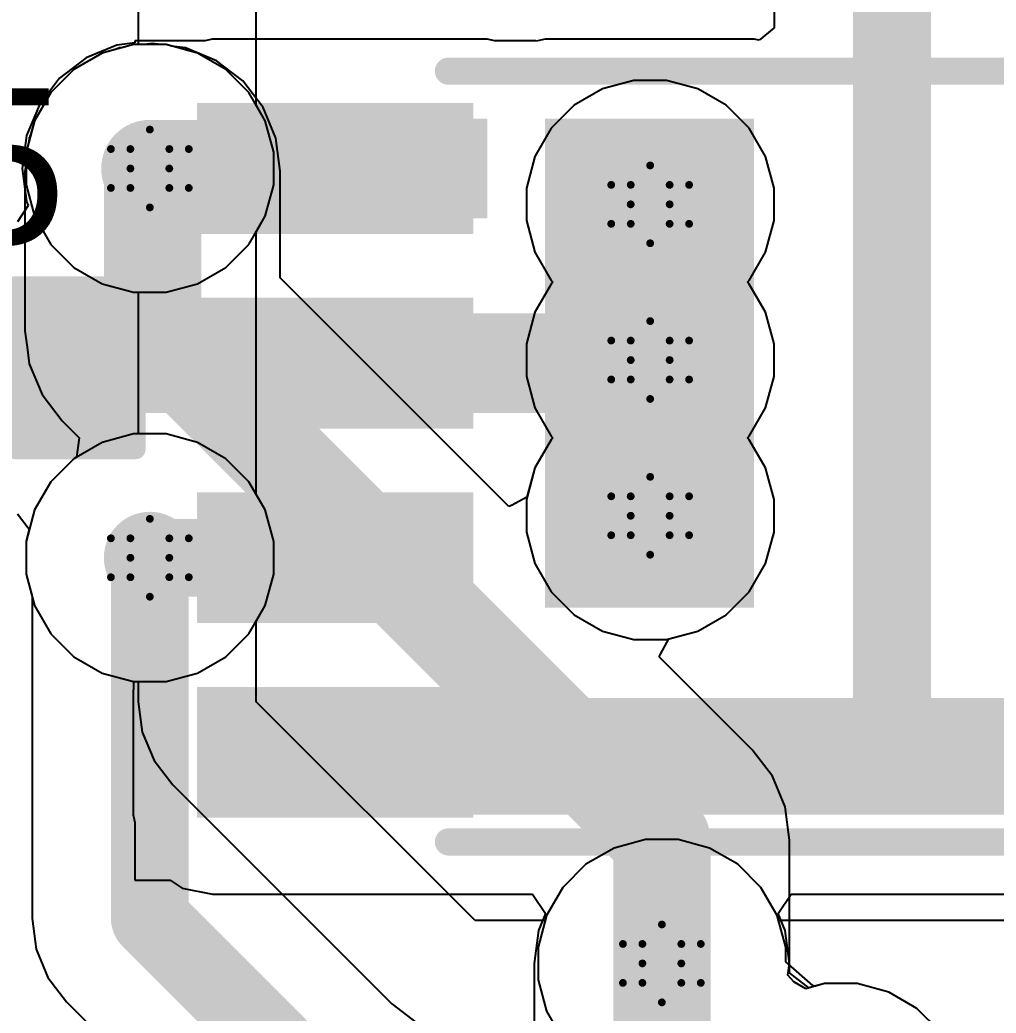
# Model space of a CAD drawing. Header units: inches. Extents: x -3 to 5437, y -3 to 5435.
# Drawn here: x 22.74 to 29.11, y 53.6 to 60.08 of the extents above; entities that cross this region are included whole.
import ezdxf

# ---------------------------------------------------------------- set-up
doc = ezdxf.new("R2010")
doc.units = ezdxf.units.IN
for name, color, linetype in [('Bottom Layer', 5, 'Continuous'), ('Bottom Solder', 6, 'Continuous'), ('Drill Drawing', 1, 'Continuous'), ('GND', 16, 'Continuous'), ('PWR', 76, 'Continuous'), ('Top Layer', 1, 'Continuous'), ('Top Overlay', 2, 'Continuous'), ('Top Paste', 8, 'Continuous'), ('Top Solder', 216, 'Continuous'), ('Via Holes', 16, 'Continuous')]:
    doc.layers.add(name, color=color, linetype=linetype)
doc.styles.add('Arial', font='', dxfattribs={"height": 0.2})
doc.styles.get('Arial').set_extended_font_data('Arial')

# ---------------------------------------------------------------- blocks, each defined once
blk = doc.blocks.new('SOIC_8_409')
at = {"layer": 'Top Layer'}
for points in [[(3.533, 1.58), (1.933, 1.58), (1.933, 2.23), (3.533, 2.23)], [(3.533, 0.31), (1.933, 0.31), (1.933, 0.96), (3.533, 0.96)], [(3.533, -0.96), (1.933, -0.96), (1.933, -0.31), (3.533, -0.31)], [(3.533, -2.23), (1.933, -2.23), (1.933, -1.58), (3.533, -1.58)]]:
    blk.add_hatch(color=1, dxfattribs=at).paths.add_polyline_path(points)
at = {"layer": 'Top Paste'}
for points in [[(3.533, 1.58), (1.933, 1.58), (1.933, 2.23), (3.533, 2.23)], [(3.533, 0.31), (1.933, 0.31), (1.933, 0.96), (3.533, 0.96)], [(3.533, -0.96), (1.933, -0.96), (1.933, -0.31), (3.533, -0.31)], [(3.533, -2.23), (1.933, -2.23), (1.933, -1.58), (3.533, -1.58)]]:
    blk.add_hatch(color=8, dxfattribs=at).paths.add_polyline_path(points)
at = {"layer": 'Top Solder'}
for points in [[(3.6346, 1.4784), (1.8314, 1.4784), (1.8314, 2.3316), (3.6346, 2.3316)], [(3.6346, 0.2084), (1.8314, 0.2084), (1.8314, 1.0616), (3.6346, 1.0616)], [(3.6346, -1.0616), (1.8314, -1.0616), (1.8314, -0.2084), (3.6346, -0.2084)], [(3.6346, -2.3316), (1.8314, -2.3316), (1.8314, -1.4784), (3.6346, -1.4784)]]:
    blk.add_hatch(color=216, dxfattribs=at).paths.add_polyline_path(points)
at = {"layer": 'Top Overlay'}
for points in [[(1.9939, 2.4892, 0.1778, 0.1778, 0), (-1.9939, 2.4892, 0.1778, 0.1778, 0)], [(1.9939, -2.54, 0.1778, 0.1778, 0), (-1.9939, -2.54, 0.1778, 0.1778, 0)]]:
    blk.add_lwpolyline(points, format="xyseb", dxfattribs=at)
for points in [[(1.9494, 2.4892, 0.0889, 0.0889, 1), (2.0383, 2.4892, 0.0889, 0.0889, 1)], [(1.9494, -2.54, 0.0889, 0.0889, 1), (2.0383, -2.54, 0.0889, 0.0889, 1)]]:
    blk.add_lwpolyline(points, format="xyseb", close=True, dxfattribs=at)
blk = doc.blocks.new('C__0603_410')
at = {"layer": 'Top Layer'}
for points in [[(-0.381, 0.4445), (-0.381, -0.4445), (-1.143, -0.4445), (-1.143, 0.4445)], [(1.143, 0.4445), (1.143, -0.4445), (0.381, -0.4445), (0.381, 0.4445)]]:
    blk.add_hatch(color=1, dxfattribs=at).paths.add_polyline_path(points)
at = {"layer": 'Top Paste'}
for points in [[(-0.381, 0.4445), (-0.381, -0.4445), (-1.143, -0.4445), (-1.143, 0.4445)], [(1.143, 0.4445), (1.143, -0.4445), (0.381, -0.4445), (0.381, 0.4445)]]:
    blk.add_hatch(color=8, dxfattribs=at).paths.add_polyline_path(points)
at = {"layer": 'Top Solder'}
for points in [[(-0.321, 0.5045), (-0.321, -0.5045), (-1.203, -0.5045), (-1.203, 0.5045)], [(1.203, 0.5045), (1.203, -0.5045), (0.321, -0.5045), (0.321, 0.5045)]]:
    blk.add_hatch(color=216, dxfattribs=at).paths.add_polyline_path(points)
at = {"layer": 'Top Overlay'}
for points in [[(-1.2446, 0.5334, 0.127, 0.127, 0), (-1.2446, -0.5334, 0.127, 0.127, 0)], [(-0.4572, 0.5334, 0.127, 0.127, 0), (-1.2446, 0.5334, 0.127, 0.127, 0)], [(1.2446, 0.5334, 0.127, 0.127, 0), (0.4572, 0.5334, 0.127, 0.127, 0)], [(1.2446, 0.5334, 0.127, 0.127, 0), (1.2446, -0.5334, 0.127, 0.127, 0)], [(-0.4572, -0.5334, 0.127, 0.127, 0), (-1.2446, -0.5334, 0.127, 0.127, 0)], [(1.2446, -0.5334, 0.127, 0.127, 0), (0.4572, -0.5334, 0.127, 0.127, 0)]]:
    blk.add_lwpolyline(points, format="xyseb", dxfattribs=at)
for points in [[(-1.2764, 0.5334, 0.0635, 0.0635, 1), (-1.2128, 0.5334, 0.0635, 0.0635, 1)], [(-1.2764, 0.5334, 0.0635, 0.0635, 1), (-1.2128, 0.5334, 0.0635, 0.0635, 1)], [(-0.4889, 0.5334, 0.0635, 0.0635, 1), (-0.4254, 0.5334, 0.0635, 0.0635, 1)], [(0.4254, 0.5334, 0.0635, 0.0635, 1), (0.4889, 0.5334, 0.0635, 0.0635, 1)], [(1.2128, 0.5334, 0.0635, 0.0635, 1), (1.2764, 0.5334, 0.0635, 0.0635, 1)], [(1.2128, 0.5334, 0.0635, 0.0635, 1), (1.2764, 0.5334, 0.0635, 0.0635, 1)], [(-1.2764, -0.5334, 0.0635, 0.0635, 1), (-1.2128, -0.5334, 0.0635, 0.0635, 1)], [(-1.2764, -0.5334, 0.0635, 0.0635, 1), (-1.2128, -0.5334, 0.0635, 0.0635, 1)], [(-0.4889, -0.5334, 0.0635, 0.0635, 1), (-0.4254, -0.5334, 0.0635, 0.0635, 1)], [(0.4254, -0.5334, 0.0635, 0.0635, 1), (0.4889, -0.5334, 0.0635, 0.0635, 1)], [(1.2128, -0.5334, 0.0635, 0.0635, 1), (1.2764, -0.5334, 0.0635, 0.0635, 1)], [(1.2128, -0.5334, 0.0635, 0.0635, 1), (1.2764, -0.5334, 0.0635, 0.0635, 1)]]:
    blk.add_lwpolyline(points, format="xyseb", close=True, dxfattribs=at)

msp = doc.modelspace()

# ---------------------------------------------------------------- hatches: boundary and pattern name
at = {"layer": 'Bottom Layer'}
h = msp.add_hatch(color=5, dxfattribs=at)
edge = h.paths.add_edge_path()
edge.add_arc((23.5832, 59.1111), 0.3, 0, 360)
h = msp.add_hatch(color=5, dxfattribs=at)
edge = h.paths.add_edge_path()
edge.add_arc((26.8478, 58.8772), 0.3, 0, 360)
h = msp.add_hatch(color=5, dxfattribs=at)
edge = h.paths.add_edge_path()
edge.add_arc((26.8478, 57.8612), 0.3, 0, 360)
h = msp.add_hatch(color=5, dxfattribs=at)
edge = h.paths.add_edge_path()
edge.add_arc((26.8478, 56.8452), 0.3, 0, 360)
h = msp.add_hatch(color=5, dxfattribs=at)
edge = h.paths.add_edge_path()
edge.add_arc((23.5832, 56.5711), 0.3, 0, 360)
h = msp.add_hatch(color=5, dxfattribs=at)
edge = h.paths.add_edge_path()
edge.add_arc((26.924, 53.9242), 0.3, 0, 360)
at = {"layer": 'Bottom Solder'}
h = msp.add_hatch(color=6, dxfattribs=at)
edge = h.paths.add_edge_path()
edge.add_arc((23.5832, 59.1111), 0.15, 0, 360)
h = msp.add_hatch(color=6, dxfattribs=at)
edge = h.paths.add_edge_path()
edge.add_arc((23.5832, 56.5711), 0.15, 0, 360)
h = msp.add_hatch(color=6, dxfattribs=at)
edge = h.paths.add_edge_path()
edge.add_arc((26.924, 53.9242), 0.15, 0, 360)
at = {"layer": 'GND'}
h = msp.add_hatch(color=16, dxfattribs=at)
edge = h.paths.add_edge_path()
edge.add_arc((23.5832, 59.1111), 0.3, 0, 360)
h = msp.add_hatch(color=16, dxfattribs=at)
edge = h.paths.add_edge_path()
edge.add_arc((26.8478, 58.8772), 0.3, 0, 360)
h = msp.add_hatch(color=16, dxfattribs=at)
edge = h.paths.add_edge_path()
edge.add_arc((26.8478, 57.8612), 0.3, 0, 360)
h = msp.add_hatch(color=16, dxfattribs=at)
edge = h.paths.add_edge_path()
edge.add_arc((26.8478, 56.8452), 0.3, 0, 360)
h = msp.add_hatch(color=16, dxfattribs=at)
edge = h.paths.add_edge_path()
edge.add_arc((23.5832, 56.5711), 0.3, 0, 360)
h = msp.add_hatch(color=16, dxfattribs=at)
edge = h.paths.add_edge_path()
edge.add_arc((26.924, 53.9242), 0.3, 0, 360)
at = {"layer": 'PWR'}
h = msp.add_hatch(color=76, dxfattribs=at)
edge = h.paths.add_edge_path()
edge.add_arc((23.5832, 59.1111), 0.3, 0, 360)
h = msp.add_hatch(color=76, dxfattribs=at)
edge = h.paths.add_edge_path()
edge.add_arc((26.8478, 58.8772), 0.3, 0, 360)
h = msp.add_hatch(color=76, dxfattribs=at)
edge = h.paths.add_edge_path()
edge.add_arc((26.8478, 57.8612), 0.3, 0, 360)
h = msp.add_hatch(color=76, dxfattribs=at)
edge = h.paths.add_edge_path()
edge.add_arc((26.8478, 56.8452), 0.3, 0, 360)
h = msp.add_hatch(color=76, dxfattribs=at)
edge = h.paths.add_edge_path()
edge.add_arc((23.5832, 56.5711), 0.3, 0, 360)
h = msp.add_hatch(color=76, dxfattribs=at)
edge = h.paths.add_edge_path()
edge.add_arc((26.924, 53.9242), 0.3, 0, 360)
at = {"layer": 'Top Layer'}
for points in [[(23.9927, 58.7861), (25.7842, 58.7861), (25.7842, 59.4361), (23.9927, 59.4361)], [(26.162, 56.2461), (27.5257, 56.2461), (27.5257, 59.4361), (26.162, 59.4361)], [(23.009, 57.5161), (26.6446, 57.5161), (26.6446, 58.1661), (23.009, 58.1661)], [(23.9927, 54.8947), (32.1513, 54.8947), (32.1513, 55.6567), (23.9927, 55.6567)]]:
    msp.add_hatch(color=1, dxfattribs=at).paths.add_polyline_path(points)
h = msp.add_hatch(color=1, dxfattribs=at)
edge = h.paths.add_edge_path()
edge.add_arc((23.5832, 59.1111), 0.3, 0, 360)
h = msp.add_hatch(color=1, dxfattribs=at)
edge = h.paths.add_edge_path()
edge.add_arc((26.8478, 58.8772), 0.3, 0, 360)
h = msp.add_hatch(color=1, dxfattribs=at)
edge = h.paths.add_edge_path()
edge.add_arc((26.8478, 57.8612), 0.3, 0, 360)
h = msp.add_hatch(color=1, dxfattribs=at)
edge = h.paths.add_edge_path()
edge.add_arc((26.8478, 56.8452), 0.3, 0, 360)
h = msp.add_hatch(color=1, dxfattribs=at)
edge = h.paths.add_edge_path()
edge.add_arc((23.5832, 56.5711), 0.3, 0, 360)
h = msp.add_hatch(color=1, dxfattribs=at)
edge = h.paths.add_edge_path()
edge.add_arc((26.924, 53.9242), 0.3, 0, 360)
at = {"layer": 'Top Solder'}
h = msp.add_hatch(color=216, dxfattribs=at)
edge = h.paths.add_edge_path()
edge.add_arc((23.5832, 59.1111), 0.15, 0, 360)
h = msp.add_hatch(color=216, dxfattribs=at)
edge = h.paths.add_edge_path()
edge.add_arc((23.5832, 56.5711), 0.15, 0, 360)
h = msp.add_hatch(color=216, dxfattribs=at)
edge = h.paths.add_edge_path()
edge.add_arc((26.924, 53.9242), 0.15, 0, 360)
at = {"layer": 'Via Holes'}
h = msp.add_hatch(color=7, dxfattribs=at)
edge = h.paths.add_edge_path()
edge.add_arc((23.5832, 59.1111), 0.15, 0, 360)
h = msp.add_hatch(color=7, dxfattribs=at)
edge = h.paths.add_edge_path()
edge.add_arc((26.8478, 58.8772), 0.15, 0, 360)
h = msp.add_hatch(color=7, dxfattribs=at)
edge = h.paths.add_edge_path()
edge.add_arc((26.8478, 57.8612), 0.15, 0, 360)
h = msp.add_hatch(color=7, dxfattribs=at)
edge = h.paths.add_edge_path()
edge.add_arc((26.8478, 56.8452), 0.15, 0, 360)
h = msp.add_hatch(color=7, dxfattribs=at)
edge = h.paths.add_edge_path()
edge.add_arc((23.5832, 56.5711), 0.15, 0, 360)
h = msp.add_hatch(color=7, dxfattribs=at)
edge = h.paths.add_edge_path()
edge.add_arc((26.924, 53.9242), 0.15, 0, 360)

# ---------------------------------------------------------------- linework, layer by layer
at = {"layer": 'Bottom Layer'}
for p, q in [((23.3636, 59.8887), (23.2713, 59.864)), ((23.3853, 59.8977), (23.3636, 59.8887)), ((23.4086, 59.9008), (23.3853, 59.8977)), ((23.4768, 59.9191), (23.4086, 59.9008)), ((23.5475, 59.9191), (23.4768, 59.9191)), ((23.6008, 59.9261), (23.5475, 59.9191)), ((23.6541, 59.9191), (23.6008, 59.9261)), ((23.6896, 59.9191), (23.6541, 59.9191)), ((23.7238, 59.9099), (23.6896, 59.9191)), ((23.8163, 59.8977), (23.7238, 59.9099)), ((24.0171, 59.8145), (23.8163, 59.8977)), ((23.2713, 59.864), (23.1886, 59.8162)), ((23.0871, 59.7576), (22.9366, 59.6072)), ((23.181, 59.8118), (23.0871, 59.7576)), ((23.1845, 59.8145), (23.181, 59.8118)), ((23.1886, 59.8162), (23.1845, 59.8145)), ((24.1896, 59.6822), (24.0171, 59.8145)), ((24.3219, 59.5098), (24.1896, 59.6822)), ((26.5359, 59.6301), (26.3517, 59.5238)), ((26.7414, 59.6852), (26.5359, 59.6301)), ((26.9542, 59.6852), (26.7414, 59.6852)), ((27.1597, 59.6301), (26.9542, 59.6852)), ((27.3439, 59.5238), (27.1597, 59.6301)), ((22.9366, 59.6072), (22.8824, 59.5133)), ((22.878, 59.5057), (22.8303, 59.4229)), ((22.8797, 59.5098), (22.878, 59.5057)), ((22.8824, 59.5133), (22.8797, 59.5098)), ((24.4051, 59.309), (24.3219, 59.5098)), ((26.3517, 59.5238), (26.2012, 59.3733)), ((27.4944, 59.3733), (27.3439, 59.5238)), ((22.8303, 59.4229), (22.8055, 59.3306)), ((26.2012, 59.3733), (26.0949, 59.1891)), ((27.6007, 59.1891), (27.4944, 59.3733)), ((22.7966, 59.309), (22.7935, 59.2857)), ((22.8055, 59.3306), (22.7966, 59.309)), ((24.4334, 59.0935), (24.4051, 59.309)), ((22.7935, 59.2857), (22.7752, 59.2174)), ((22.7752, 59.2174), (22.7752, 59.1468)), ((26.0949, 59.1891), (26.0398, 58.9836)), ((27.6558, 58.9836), (27.6007, 59.1891)), ((22.7752, 59.1468), (22.7682, 59.0935)), ((22.7682, 59.0935), (22.7682, 58.0526)), ((24.4334, 58.3974), (24.4334, 59.0935)), ((26.0398, 58.9836), (26.0398, 58.7708)), ((27.6558, 58.7708), (27.6558, 58.9836)), ((26.0398, 58.7708), (26.0949, 58.5653)), ((27.6007, 58.5653), (27.6558, 58.7708)), ((26.0949, 58.5653), (26.2012, 58.3811)), ((27.4944, 58.3811), (27.6007, 58.5653)), ((25.9263, 56.9046), (24.4334, 58.3974)), ((26.2012, 58.3573), (26.0949, 58.1731)), ((26.2012, 58.3811), (26.2131, 58.3692)), ((26.2131, 58.3692), (26.2012, 58.3573)), ((27.4825, 58.3692), (27.4944, 58.3811)), ((27.4944, 58.3573), (27.4825, 58.3692)), ((27.6007, 58.1731), (27.4944, 58.3573)), ((26.0949, 58.1731), (26.0398, 57.9676)), ((27.6558, 57.9676), (27.6007, 58.1731)), ((22.7682, 58.0526), (22.7824, 57.9448)), ((22.7824, 57.9448), (22.7966, 57.8371)), ((26.0398, 57.9676), (26.0398, 57.7548)), ((27.6558, 57.7548), (27.6558, 57.9676)), ((22.7966, 57.8371), (22.8797, 57.6362)), ((26.0398, 57.7548), (26.0949, 57.5493)), ((27.6007, 57.5493), (27.6558, 57.7548)), ((22.8797, 57.6362), (23.0121, 57.4638)), ((26.0949, 57.5493), (26.2012, 57.3651)), ((27.4944, 57.3651), (27.6007, 57.5493)), ((23.0121, 57.4638), (23.1218, 57.354)), ((26.2012, 57.3651), (26.2131, 57.3532)), ((27.4825, 57.3532), (27.4944, 57.3651)), ((23.1218, 57.354), (23.1053, 57.2281)), ((26.2012, 57.3413), (26.0949, 57.1571)), ((26.2131, 57.3532), (26.2012, 57.3413)), ((27.4944, 57.3413), (27.4825, 57.3532)), ((27.6007, 57.1571), (27.4944, 57.3413)), ((23.1053, 57.2281), (23.0871, 57.2176)), ((23.0871, 57.2176), (22.9366, 57.0672)), ((26.0949, 57.1571), (26.0438, 56.9666)), ((27.6558, 56.9516), (27.6007, 57.1571)), ((22.9366, 57.0672), (22.8303, 56.8829)), ((25.944, 56.9119), (25.9263, 56.9046)), ((26.0438, 56.9666), (25.944, 56.9119)), ((27.6558, 56.7388), (27.6558, 56.9516)), ((22.8303, 56.8829), (22.7752, 56.6774)), ((27.6007, 56.5333), (27.6558, 56.7388)), ((22.7752, 56.6774), (22.7752, 56.4647)), ((27.4944, 56.3491), (27.6007, 56.5333)), ((22.7752, 56.4647), (22.8146, 56.3176)), ((27.3439, 56.1986), (27.4944, 56.3491)), ((22.8146, 56.3176), (22.8146, 54.217)), ((27.1597, 56.0923), (27.3439, 56.1986)), ((26.9692, 56.0412), (27.1597, 56.0923)), ((26.9145, 55.9414), (26.9692, 56.0412)), ((26.9072, 55.9237), (26.9145, 55.9414)), ((27.5128, 55.3181), (26.9072, 55.9237)), ((27.6451, 55.1457), (27.5128, 55.3181)), ((27.7283, 54.9449), (27.6451, 55.1457)), ((27.7566, 54.7294), (27.7283, 54.9449)), ((27.7566, 53.9242), (27.7566, 54.7294)), ((22.8146, 54.217), (22.8408, 54.0181)), ((22.8408, 54.0181), (22.9176, 53.8327)), ((27.7467, 53.8485), (27.7566, 53.9242)), ((22.9176, 53.8327), (23.0397, 53.6735)), ((27.7856, 53.804), (27.7467, 53.8485)), ((27.863, 53.7594), (27.7856, 53.804)), ((27.986, 53.7924), (27.863, 53.7594)), ((28.1988, 53.7924), (27.986, 53.7924)), ((28.4043, 53.7373), (28.1988, 53.7924)), ((28.5885, 53.631), (28.4043, 53.7373)), ((23.0397, 53.6735), (24.2723, 52.4409)), ((28.739, 53.4805), (28.5885, 53.631))]:
    msp.add_line(p, q, dxfattribs=at)
for points in [[(23.6008, 58.0526, 0.635, 0.635, 0), (23.6008, 59.0935, 0.635, 0.635, 0)], [(23.5832, 59.1111, 0.508, 0.508, 0), (23.6008, 59.0935, 0.508, 0.508, 0)], [(23.6008, 58.0526, 0.635, 0.635, 0), (26.924, 54.7294, 0.635, 0.635, 0)], [(23.5832, 54.217, 0.508, 0.508, 0), (23.5832, 56.5711, 0.508, 0.508, 0)], [(26.924, 53.9242, 0.635, 0.635, 0), (26.924, 54.7294, 0.635, 0.635, 0)], [(23.5832, 54.217, 0.508, 0.508, 0), (24.8158, 52.9844, 0.508, 0.508, 0)]]:
    msp.add_lwpolyline(points, format="xyseb", dxfattribs=at)
for points in [[(23.4421, 59.0935, 0.3175, 0.3175, 1), (23.7596, 59.0935, 0.3175, 0.3175, 1)], [(23.4562, 59.1111, 0.254, 0.254, 1), (23.7102, 59.1111, 0.254, 0.254, 1)], [(23.4738, 59.0935, 0.254, 0.254, 1), (23.7278, 59.0935, 0.254, 0.254, 1)], [(23.4421, 58.0526, 0.3175, 0.3175, 1), (23.7596, 58.0526, 0.3175, 0.3175, 1)], [(23.4421, 58.0526, 0.3175, 0.3175, 1), (23.7596, 58.0526, 0.3175, 0.3175, 1)], [(23.4562, 56.5711, 0.254, 0.254, 1), (23.7102, 56.5711, 0.254, 0.254, 1)], [(26.7653, 54.7294, 0.3175, 0.3175, 1), (27.0828, 54.7294, 0.3175, 0.3175, 1)], [(26.7653, 54.7294, 0.3175, 0.3175, 1), (27.0828, 54.7294, 0.3175, 0.3175, 1)], [(23.4562, 54.217, 0.254, 0.254, 1), (23.7102, 54.217, 0.254, 0.254, 1)], [(23.4562, 54.217, 0.254, 0.254, 1), (23.7102, 54.217, 0.254, 0.254, 1)], [(26.7653, 53.9242, 0.3175, 0.3175, 1), (27.0828, 53.9242, 0.3175, 0.3175, 1)]]:
    msp.add_lwpolyline(points, format="xyseb", close=True, dxfattribs=at)
at = {"layer": 'Drill Drawing'}
for points in [[(23.4562, 59.2381, 0.0508, 0.0508, 0), (23.5832, 59.3651, 0.0508, 0.0508, 0)], [(23.5832, 59.3651, 0.0508, 0.0508, 0), (23.7102, 59.2381, 0.0508, 0.0508, 0)], [(23.3292, 59.2381, 0.0508, 0.0508, 0), (23.4562, 59.1111, 0.0508, 0.0508, 0)], [(23.3292, 59.2381, 0.0508, 0.0508, 0), (23.4562, 59.2381, 0.0508, 0.0508, 0)], [(23.7102, 59.2381, 0.0508, 0.0508, 0), (23.8372, 59.2381, 0.0508, 0.0508, 0)], [(23.7102, 59.1111, 0.0508, 0.0508, 0), (23.8372, 59.2381, 0.0508, 0.0508, 0)], [(23.3292, 58.9841, 0.0508, 0.0508, 0), (23.4562, 59.1111, 0.0508, 0.0508, 0)], [(23.7102, 59.1111, 0.0508, 0.0508, 0), (23.8372, 58.9841, 0.0508, 0.0508, 0)], [(26.7208, 59.0042, 0.0508, 0.0508, 0), (26.8478, 59.1312, 0.0508, 0.0508, 0)], [(26.8478, 59.1312, 0.0508, 0.0508, 0), (26.9748, 59.0042, 0.0508, 0.0508, 0)], [(23.3292, 58.9841, 0.0508, 0.0508, 0), (23.4562, 58.9841, 0.0508, 0.0508, 0)], [(23.4562, 58.9841, 0.0508, 0.0508, 0), (23.5832, 58.8571, 0.0508, 0.0508, 0)], [(23.5832, 58.8571, 0.0508, 0.0508, 0), (23.7102, 58.9841, 0.0508, 0.0508, 0)], [(23.7102, 58.9841, 0.0508, 0.0508, 0), (23.8372, 58.9841, 0.0508, 0.0508, 0)], [(26.5938, 59.0042, 0.0508, 0.0508, 0), (26.7208, 58.8772, 0.0508, 0.0508, 0)], [(26.5938, 59.0042, 0.0508, 0.0508, 0), (26.7208, 59.0042, 0.0508, 0.0508, 0)], [(26.9748, 59.0042, 0.0508, 0.0508, 0), (27.1018, 59.0042, 0.0508, 0.0508, 0)], [(26.9748, 58.8772, 0.0508, 0.0508, 0), (27.1018, 59.0042, 0.0508, 0.0508, 0)], [(26.5938, 58.7502, 0.0508, 0.0508, 0), (26.7208, 58.8772, 0.0508, 0.0508, 0)], [(26.9748, 58.8772, 0.0508, 0.0508, 0), (27.1018, 58.7502, 0.0508, 0.0508, 0)], [(26.5938, 58.7502, 0.0508, 0.0508, 0), (26.7208, 58.7502, 0.0508, 0.0508, 0)], [(26.7208, 58.7502, 0.0508, 0.0508, 0), (26.8478, 58.6232, 0.0508, 0.0508, 0)], [(26.8478, 58.6232, 0.0508, 0.0508, 0), (26.9748, 58.7502, 0.0508, 0.0508, 0)], [(26.9748, 58.7502, 0.0508, 0.0508, 0), (27.1018, 58.7502, 0.0508, 0.0508, 0)], [(26.7208, 57.9882, 0.0508, 0.0508, 0), (26.8478, 58.1152, 0.0508, 0.0508, 0)], [(26.8478, 58.1152, 0.0508, 0.0508, 0), (26.9748, 57.9882, 0.0508, 0.0508, 0)], [(26.5938, 57.9882, 0.0508, 0.0508, 0), (26.7208, 57.8612, 0.0508, 0.0508, 0)], [(26.5938, 57.9882, 0.0508, 0.0508, 0), (26.7208, 57.9882, 0.0508, 0.0508, 0)], [(26.9748, 57.9882, 0.0508, 0.0508, 0), (27.1018, 57.9882, 0.0508, 0.0508, 0)], [(26.9748, 57.8612, 0.0508, 0.0508, 0), (27.1018, 57.9882, 0.0508, 0.0508, 0)], [(26.5938, 57.7342, 0.0508, 0.0508, 0), (26.7208, 57.8612, 0.0508, 0.0508, 0)], [(26.9748, 57.8612, 0.0508, 0.0508, 0), (27.1018, 57.7342, 0.0508, 0.0508, 0)], [(26.5938, 57.7342, 0.0508, 0.0508, 0), (26.7208, 57.7342, 0.0508, 0.0508, 0)], [(26.7208, 57.7342, 0.0508, 0.0508, 0), (26.8478, 57.6072, 0.0508, 0.0508, 0)], [(26.8478, 57.6072, 0.0508, 0.0508, 0), (26.9748, 57.7342, 0.0508, 0.0508, 0)], [(26.9748, 57.7342, 0.0508, 0.0508, 0), (27.1018, 57.7342, 0.0508, 0.0508, 0)], [(26.7208, 56.9722, 0.0508, 0.0508, 0), (26.8478, 57.0992, 0.0508, 0.0508, 0)], [(26.8478, 57.0992, 0.0508, 0.0508, 0), (26.9748, 56.9722, 0.0508, 0.0508, 0)], [(26.5938, 56.9722, 0.0508, 0.0508, 0), (26.7208, 56.8452, 0.0508, 0.0508, 0)], [(26.5938, 56.9722, 0.0508, 0.0508, 0), (26.7208, 56.9722, 0.0508, 0.0508, 0)], [(26.9748, 56.9722, 0.0508, 0.0508, 0), (27.1018, 56.9722, 0.0508, 0.0508, 0)], [(26.9748, 56.8452, 0.0508, 0.0508, 0), (27.1018, 56.9722, 0.0508, 0.0508, 0)], [(23.4562, 56.6981, 0.0508, 0.0508, 0), (23.5832, 56.8251, 0.0508, 0.0508, 0)], [(23.5832, 56.8251, 0.0508, 0.0508, 0), (23.7102, 56.6981, 0.0508, 0.0508, 0)], [(26.5938, 56.7182, 0.0508, 0.0508, 0), (26.7208, 56.8452, 0.0508, 0.0508, 0)], [(26.9748, 56.8452, 0.0508, 0.0508, 0), (27.1018, 56.7182, 0.0508, 0.0508, 0)], [(23.3292, 56.6981, 0.0508, 0.0508, 0), (23.4562, 56.5711, 0.0508, 0.0508, 0)], [(23.3292, 56.6981, 0.0508, 0.0508, 0), (23.4562, 56.6981, 0.0508, 0.0508, 0)], [(23.7102, 56.6981, 0.0508, 0.0508, 0), (23.8372, 56.6981, 0.0508, 0.0508, 0)], [(23.7102, 56.5711, 0.0508, 0.0508, 0), (23.8372, 56.6981, 0.0508, 0.0508, 0)], [(26.5938, 56.7182, 0.0508, 0.0508, 0), (26.7208, 56.7182, 0.0508, 0.0508, 0)], [(26.7208, 56.7182, 0.0508, 0.0508, 0), (26.8478, 56.5912, 0.0508, 0.0508, 0)], [(26.8478, 56.5912, 0.0508, 0.0508, 0), (26.9748, 56.7182, 0.0508, 0.0508, 0)], [(26.9748, 56.7182, 0.0508, 0.0508, 0), (27.1018, 56.7182, 0.0508, 0.0508, 0)], [(23.3292, 56.4441, 0.0508, 0.0508, 0), (23.4562, 56.5711, 0.0508, 0.0508, 0)], [(23.7102, 56.5711, 0.0508, 0.0508, 0), (23.8372, 56.4441, 0.0508, 0.0508, 0)], [(23.3292, 56.4441, 0.0508, 0.0508, 0), (23.4562, 56.4441, 0.0508, 0.0508, 0)], [(23.4562, 56.4441, 0.0508, 0.0508, 0), (23.5832, 56.3171, 0.0508, 0.0508, 0)], [(23.5832, 56.3171, 0.0508, 0.0508, 0), (23.7102, 56.4441, 0.0508, 0.0508, 0)], [(23.7102, 56.4441, 0.0508, 0.0508, 0), (23.8372, 56.4441, 0.0508, 0.0508, 0)], [(26.797, 54.0512, 0.0508, 0.0508, 0), (26.924, 54.1782, 0.0508, 0.0508, 0)], [(26.924, 54.1782, 0.0508, 0.0508, 0), (27.051, 54.0512, 0.0508, 0.0508, 0)], [(26.67, 54.0512, 0.0508, 0.0508, 0), (26.797, 53.9242, 0.0508, 0.0508, 0)], [(26.67, 54.0512, 0.0508, 0.0508, 0), (26.797, 54.0512, 0.0508, 0.0508, 0)], [(27.051, 54.0512, 0.0508, 0.0508, 0), (27.178, 54.0512, 0.0508, 0.0508, 0)], [(27.051, 53.9242, 0.0508, 0.0508, 0), (27.178, 54.0512, 0.0508, 0.0508, 0)], [(26.67, 53.7972, 0.0508, 0.0508, 0), (26.797, 53.9242, 0.0508, 0.0508, 0)], [(27.051, 53.9242, 0.0508, 0.0508, 0), (27.178, 53.7972, 0.0508, 0.0508, 0)], [(26.67, 53.7972, 0.0508, 0.0508, 0), (26.797, 53.7972, 0.0508, 0.0508, 0)], [(26.797, 53.7972, 0.0508, 0.0508, 0), (26.924, 53.6702, 0.0508, 0.0508, 0)], [(26.924, 53.6702, 0.0508, 0.0508, 0), (27.051, 53.7972, 0.0508, 0.0508, 0)], [(27.051, 53.7972, 0.0508, 0.0508, 0), (27.178, 53.7972, 0.0508, 0.0508, 0)]]:
    msp.add_lwpolyline(points, format="xyseb", dxfattribs=at)
for points in [[(23.5705, 59.3651, 0.0254, 0.0254, 1), (23.5959, 59.3651, 0.0254, 0.0254, 1)], [(23.5705, 59.3651, 0.0254, 0.0254, 1), (23.5959, 59.3651, 0.0254, 0.0254, 1)], [(23.3165, 59.2381, 0.0254, 0.0254, 1), (23.3419, 59.2381, 0.0254, 0.0254, 1)], [(23.3165, 59.2381, 0.0254, 0.0254, 1), (23.3419, 59.2381, 0.0254, 0.0254, 1)], [(23.4435, 59.2381, 0.0254, 0.0254, 1), (23.4689, 59.2381, 0.0254, 0.0254, 1)], [(23.4435, 59.2381, 0.0254, 0.0254, 1), (23.4689, 59.2381, 0.0254, 0.0254, 1)], [(23.6975, 59.2381, 0.0254, 0.0254, 1), (23.7229, 59.2381, 0.0254, 0.0254, 1)], [(23.6975, 59.2381, 0.0254, 0.0254, 1), (23.7229, 59.2381, 0.0254, 0.0254, 1)], [(23.8245, 59.2381, 0.0254, 0.0254, 1), (23.8499, 59.2381, 0.0254, 0.0254, 1)], [(23.8245, 59.2381, 0.0254, 0.0254, 1), (23.8499, 59.2381, 0.0254, 0.0254, 1)], [(23.4435, 59.1111, 0.0254, 0.0254, 1), (23.4689, 59.1111, 0.0254, 0.0254, 1)], [(23.4435, 59.1111, 0.0254, 0.0254, 1), (23.4689, 59.1111, 0.0254, 0.0254, 1)], [(23.6975, 59.1111, 0.0254, 0.0254, 1), (23.7229, 59.1111, 0.0254, 0.0254, 1)], [(23.6975, 59.1111, 0.0254, 0.0254, 1), (23.7229, 59.1111, 0.0254, 0.0254, 1)], [(26.8351, 59.1312, 0.0254, 0.0254, 1), (26.8605, 59.1312, 0.0254, 0.0254, 1)], [(26.8351, 59.1312, 0.0254, 0.0254, 1), (26.8605, 59.1312, 0.0254, 0.0254, 1)], [(23.3165, 58.9841, 0.0254, 0.0254, 1), (23.3419, 58.9841, 0.0254, 0.0254, 1)], [(23.3165, 58.9841, 0.0254, 0.0254, 1), (23.3419, 58.9841, 0.0254, 0.0254, 1)], [(23.4435, 58.9841, 0.0254, 0.0254, 1), (23.4689, 58.9841, 0.0254, 0.0254, 1)], [(23.4435, 58.9841, 0.0254, 0.0254, 1), (23.4689, 58.9841, 0.0254, 0.0254, 1)], [(23.6975, 58.9841, 0.0254, 0.0254, 1), (23.7229, 58.9841, 0.0254, 0.0254, 1)], [(23.6975, 58.9841, 0.0254, 0.0254, 1), (23.7229, 58.9841, 0.0254, 0.0254, 1)], [(23.8245, 58.9841, 0.0254, 0.0254, 1), (23.8499, 58.9841, 0.0254, 0.0254, 1)], [(23.8245, 58.9841, 0.0254, 0.0254, 1), (23.8499, 58.9841, 0.0254, 0.0254, 1)], [(26.5811, 59.0042, 0.0254, 0.0254, 1), (26.6065, 59.0042, 0.0254, 0.0254, 1)], [(26.5811, 59.0042, 0.0254, 0.0254, 1), (26.6065, 59.0042, 0.0254, 0.0254, 1)], [(26.7081, 59.0042, 0.0254, 0.0254, 1), (26.7335, 59.0042, 0.0254, 0.0254, 1)], [(26.7081, 59.0042, 0.0254, 0.0254, 1), (26.7335, 59.0042, 0.0254, 0.0254, 1)], [(26.9621, 59.0042, 0.0254, 0.0254, 1), (26.9875, 59.0042, 0.0254, 0.0254, 1)], [(26.9621, 59.0042, 0.0254, 0.0254, 1), (26.9875, 59.0042, 0.0254, 0.0254, 1)], [(27.0891, 59.0042, 0.0254, 0.0254, 1), (27.1145, 59.0042, 0.0254, 0.0254, 1)], [(27.0891, 59.0042, 0.0254, 0.0254, 1), (27.1145, 59.0042, 0.0254, 0.0254, 1)], [(23.5705, 58.8571, 0.0254, 0.0254, 1), (23.5959, 58.8571, 0.0254, 0.0254, 1)], [(23.5705, 58.8571, 0.0254, 0.0254, 1), (23.5959, 58.8571, 0.0254, 0.0254, 1)], [(26.7081, 58.8772, 0.0254, 0.0254, 1), (26.7335, 58.8772, 0.0254, 0.0254, 1)], [(26.7081, 58.8772, 0.0254, 0.0254, 1), (26.7335, 58.8772, 0.0254, 0.0254, 1)], [(26.9621, 58.8772, 0.0254, 0.0254, 1), (26.9875, 58.8772, 0.0254, 0.0254, 1)], [(26.9621, 58.8772, 0.0254, 0.0254, 1), (26.9875, 58.8772, 0.0254, 0.0254, 1)], [(26.5811, 58.7502, 0.0254, 0.0254, 1), (26.6065, 58.7502, 0.0254, 0.0254, 1)], [(26.5811, 58.7502, 0.0254, 0.0254, 1), (26.6065, 58.7502, 0.0254, 0.0254, 1)], [(26.7081, 58.7502, 0.0254, 0.0254, 1), (26.7335, 58.7502, 0.0254, 0.0254, 1)], [(26.7081, 58.7502, 0.0254, 0.0254, 1), (26.7335, 58.7502, 0.0254, 0.0254, 1)], [(26.9621, 58.7502, 0.0254, 0.0254, 1), (26.9875, 58.7502, 0.0254, 0.0254, 1)], [(26.9621, 58.7502, 0.0254, 0.0254, 1), (26.9875, 58.7502, 0.0254, 0.0254, 1)], [(27.0891, 58.7502, 0.0254, 0.0254, 1), (27.1145, 58.7502, 0.0254, 0.0254, 1)], [(27.0891, 58.7502, 0.0254, 0.0254, 1), (27.1145, 58.7502, 0.0254, 0.0254, 1)], [(26.8351, 58.6232, 0.0254, 0.0254, 1), (26.8605, 58.6232, 0.0254, 0.0254, 1)], [(26.8351, 58.6232, 0.0254, 0.0254, 1), (26.8605, 58.6232, 0.0254, 0.0254, 1)], [(26.8351, 58.1152, 0.0254, 0.0254, 1), (26.8605, 58.1152, 0.0254, 0.0254, 1)], [(26.8351, 58.1152, 0.0254, 0.0254, 1), (26.8605, 58.1152, 0.0254, 0.0254, 1)], [(26.5811, 57.9882, 0.0254, 0.0254, 1), (26.6065, 57.9882, 0.0254, 0.0254, 1)], [(26.5811, 57.9882, 0.0254, 0.0254, 1), (26.6065, 57.9882, 0.0254, 0.0254, 1)], [(26.7081, 57.9882, 0.0254, 0.0254, 1), (26.7335, 57.9882, 0.0254, 0.0254, 1)], [(26.7081, 57.9882, 0.0254, 0.0254, 1), (26.7335, 57.9882, 0.0254, 0.0254, 1)], [(26.9621, 57.9882, 0.0254, 0.0254, 1), (26.9875, 57.9882, 0.0254, 0.0254, 1)], [(26.9621, 57.9882, 0.0254, 0.0254, 1), (26.9875, 57.9882, 0.0254, 0.0254, 1)], [(27.0891, 57.9882, 0.0254, 0.0254, 1), (27.1145, 57.9882, 0.0254, 0.0254, 1)], [(27.0891, 57.9882, 0.0254, 0.0254, 1), (27.1145, 57.9882, 0.0254, 0.0254, 1)], [(26.7081, 57.8612, 0.0254, 0.0254, 1), (26.7335, 57.8612, 0.0254, 0.0254, 1)], [(26.7081, 57.8612, 0.0254, 0.0254, 1), (26.7335, 57.8612, 0.0254, 0.0254, 1)], [(26.9621, 57.8612, 0.0254, 0.0254, 1), (26.9875, 57.8612, 0.0254, 0.0254, 1)], [(26.9621, 57.8612, 0.0254, 0.0254, 1), (26.9875, 57.8612, 0.0254, 0.0254, 1)], [(26.5811, 57.7342, 0.0254, 0.0254, 1), (26.6065, 57.7342, 0.0254, 0.0254, 1)], [(26.5811, 57.7342, 0.0254, 0.0254, 1), (26.6065, 57.7342, 0.0254, 0.0254, 1)], [(26.7081, 57.7342, 0.0254, 0.0254, 1), (26.7335, 57.7342, 0.0254, 0.0254, 1)], [(26.7081, 57.7342, 0.0254, 0.0254, 1), (26.7335, 57.7342, 0.0254, 0.0254, 1)], [(26.9621, 57.7342, 0.0254, 0.0254, 1), (26.9875, 57.7342, 0.0254, 0.0254, 1)], [(26.9621, 57.7342, 0.0254, 0.0254, 1), (26.9875, 57.7342, 0.0254, 0.0254, 1)], [(27.0891, 57.7342, 0.0254, 0.0254, 1), (27.1145, 57.7342, 0.0254, 0.0254, 1)], [(27.0891, 57.7342, 0.0254, 0.0254, 1), (27.1145, 57.7342, 0.0254, 0.0254, 1)], [(26.8351, 57.6072, 0.0254, 0.0254, 1), (26.8605, 57.6072, 0.0254, 0.0254, 1)], [(26.8351, 57.6072, 0.0254, 0.0254, 1), (26.8605, 57.6072, 0.0254, 0.0254, 1)], [(26.8351, 57.0992, 0.0254, 0.0254, 1), (26.8605, 57.0992, 0.0254, 0.0254, 1)], [(26.8351, 57.0992, 0.0254, 0.0254, 1), (26.8605, 57.0992, 0.0254, 0.0254, 1)], [(26.5811, 56.9722, 0.0254, 0.0254, 1), (26.6065, 56.9722, 0.0254, 0.0254, 1)], [(26.5811, 56.9722, 0.0254, 0.0254, 1), (26.6065, 56.9722, 0.0254, 0.0254, 1)], [(26.7081, 56.9722, 0.0254, 0.0254, 1), (26.7335, 56.9722, 0.0254, 0.0254, 1)], [(26.7081, 56.9722, 0.0254, 0.0254, 1), (26.7335, 56.9722, 0.0254, 0.0254, 1)], [(26.9621, 56.9722, 0.0254, 0.0254, 1), (26.9875, 56.9722, 0.0254, 0.0254, 1)], [(26.9621, 56.9722, 0.0254, 0.0254, 1), (26.9875, 56.9722, 0.0254, 0.0254, 1)], [(27.0891, 56.9722, 0.0254, 0.0254, 1), (27.1145, 56.9722, 0.0254, 0.0254, 1)], [(27.0891, 56.9722, 0.0254, 0.0254, 1), (27.1145, 56.9722, 0.0254, 0.0254, 1)], [(23.5705, 56.8251, 0.0254, 0.0254, 1), (23.5959, 56.8251, 0.0254, 0.0254, 1)], [(23.5705, 56.8251, 0.0254, 0.0254, 1), (23.5959, 56.8251, 0.0254, 0.0254, 1)], [(26.7081, 56.8452, 0.0254, 0.0254, 1), (26.7335, 56.8452, 0.0254, 0.0254, 1)], [(26.7081, 56.8452, 0.0254, 0.0254, 1), (26.7335, 56.8452, 0.0254, 0.0254, 1)], [(26.9621, 56.8452, 0.0254, 0.0254, 1), (26.9875, 56.8452, 0.0254, 0.0254, 1)], [(26.9621, 56.8452, 0.0254, 0.0254, 1), (26.9875, 56.8452, 0.0254, 0.0254, 1)], [(23.3165, 56.6981, 0.0254, 0.0254, 1), (23.3419, 56.6981, 0.0254, 0.0254, 1)], [(23.3165, 56.6981, 0.0254, 0.0254, 1), (23.3419, 56.6981, 0.0254, 0.0254, 1)], [(23.4435, 56.6981, 0.0254, 0.0254, 1), (23.4689, 56.6981, 0.0254, 0.0254, 1)], [(23.4435, 56.6981, 0.0254, 0.0254, 1), (23.4689, 56.6981, 0.0254, 0.0254, 1)], [(23.6975, 56.6981, 0.0254, 0.0254, 1), (23.7229, 56.6981, 0.0254, 0.0254, 1)], [(23.6975, 56.6981, 0.0254, 0.0254, 1), (23.7229, 56.6981, 0.0254, 0.0254, 1)], [(23.8245, 56.6981, 0.0254, 0.0254, 1), (23.8499, 56.6981, 0.0254, 0.0254, 1)], [(23.8245, 56.6981, 0.0254, 0.0254, 1), (23.8499, 56.6981, 0.0254, 0.0254, 1)], [(26.5811, 56.7182, 0.0254, 0.0254, 1), (26.6065, 56.7182, 0.0254, 0.0254, 1)], [(26.5811, 56.7182, 0.0254, 0.0254, 1), (26.6065, 56.7182, 0.0254, 0.0254, 1)], [(26.7081, 56.7182, 0.0254, 0.0254, 1), (26.7335, 56.7182, 0.0254, 0.0254, 1)], [(26.7081, 56.7182, 0.0254, 0.0254, 1), (26.7335, 56.7182, 0.0254, 0.0254, 1)], [(26.9621, 56.7182, 0.0254, 0.0254, 1), (26.9875, 56.7182, 0.0254, 0.0254, 1)], [(26.9621, 56.7182, 0.0254, 0.0254, 1), (26.9875, 56.7182, 0.0254, 0.0254, 1)], [(27.0891, 56.7182, 0.0254, 0.0254, 1), (27.1145, 56.7182, 0.0254, 0.0254, 1)], [(27.0891, 56.7182, 0.0254, 0.0254, 1), (27.1145, 56.7182, 0.0254, 0.0254, 1)], [(23.4435, 56.5711, 0.0254, 0.0254, 1), (23.4689, 56.5711, 0.0254, 0.0254, 1)], [(23.4435, 56.5711, 0.0254, 0.0254, 1), (23.4689, 56.5711, 0.0254, 0.0254, 1)], [(23.6975, 56.5711, 0.0254, 0.0254, 1), (23.7229, 56.5711, 0.0254, 0.0254, 1)], [(23.6975, 56.5711, 0.0254, 0.0254, 1), (23.7229, 56.5711, 0.0254, 0.0254, 1)], [(26.8351, 56.5912, 0.0254, 0.0254, 1), (26.8605, 56.5912, 0.0254, 0.0254, 1)], [(26.8351, 56.5912, 0.0254, 0.0254, 1), (26.8605, 56.5912, 0.0254, 0.0254, 1)], [(23.3165, 56.4441, 0.0254, 0.0254, 1), (23.3419, 56.4441, 0.0254, 0.0254, 1)], [(23.3165, 56.4441, 0.0254, 0.0254, 1), (23.3419, 56.4441, 0.0254, 0.0254, 1)], [(23.4435, 56.4441, 0.0254, 0.0254, 1), (23.4689, 56.4441, 0.0254, 0.0254, 1)], [(23.4435, 56.4441, 0.0254, 0.0254, 1), (23.4689, 56.4441, 0.0254, 0.0254, 1)], [(23.6975, 56.4441, 0.0254, 0.0254, 1), (23.7229, 56.4441, 0.0254, 0.0254, 1)], [(23.6975, 56.4441, 0.0254, 0.0254, 1), (23.7229, 56.4441, 0.0254, 0.0254, 1)], [(23.8245, 56.4441, 0.0254, 0.0254, 1), (23.8499, 56.4441, 0.0254, 0.0254, 1)], [(23.8245, 56.4441, 0.0254, 0.0254, 1), (23.8499, 56.4441, 0.0254, 0.0254, 1)], [(23.5705, 56.3171, 0.0254, 0.0254, 1), (23.5959, 56.3171, 0.0254, 0.0254, 1)], [(23.5705, 56.3171, 0.0254, 0.0254, 1), (23.5959, 56.3171, 0.0254, 0.0254, 1)], [(26.9113, 54.1782, 0.0254, 0.0254, 1), (26.9367, 54.1782, 0.0254, 0.0254, 1)], [(26.9113, 54.1782, 0.0254, 0.0254, 1), (26.9367, 54.1782, 0.0254, 0.0254, 1)], [(26.6573, 54.0512, 0.0254, 0.0254, 1), (26.6827, 54.0512, 0.0254, 0.0254, 1)], [(26.6573, 54.0512, 0.0254, 0.0254, 1), (26.6827, 54.0512, 0.0254, 0.0254, 1)], [(26.7843, 54.0512, 0.0254, 0.0254, 1), (26.8097, 54.0512, 0.0254, 0.0254, 1)], [(26.7843, 54.0512, 0.0254, 0.0254, 1), (26.8097, 54.0512, 0.0254, 0.0254, 1)], [(27.0383, 54.0512, 0.0254, 0.0254, 1), (27.0637, 54.0512, 0.0254, 0.0254, 1)], [(27.0383, 54.0512, 0.0254, 0.0254, 1), (27.0637, 54.0512, 0.0254, 0.0254, 1)], [(27.1653, 54.0512, 0.0254, 0.0254, 1), (27.1907, 54.0512, 0.0254, 0.0254, 1)], [(27.1653, 54.0512, 0.0254, 0.0254, 1), (27.1907, 54.0512, 0.0254, 0.0254, 1)], [(26.7843, 53.9242, 0.0254, 0.0254, 1), (26.8097, 53.9242, 0.0254, 0.0254, 1)], [(26.7843, 53.9242, 0.0254, 0.0254, 1), (26.8097, 53.9242, 0.0254, 0.0254, 1)], [(27.0383, 53.9242, 0.0254, 0.0254, 1), (27.0637, 53.9242, 0.0254, 0.0254, 1)], [(27.0383, 53.9242, 0.0254, 0.0254, 1), (27.0637, 53.9242, 0.0254, 0.0254, 1)], [(26.6573, 53.7972, 0.0254, 0.0254, 1), (26.6827, 53.7972, 0.0254, 0.0254, 1)], [(26.6573, 53.7972, 0.0254, 0.0254, 1), (26.6827, 53.7972, 0.0254, 0.0254, 1)], [(26.7843, 53.7972, 0.0254, 0.0254, 1), (26.8097, 53.7972, 0.0254, 0.0254, 1)], [(26.7843, 53.7972, 0.0254, 0.0254, 1), (26.8097, 53.7972, 0.0254, 0.0254, 1)], [(27.0383, 53.7972, 0.0254, 0.0254, 1), (27.0637, 53.7972, 0.0254, 0.0254, 1)], [(27.0383, 53.7972, 0.0254, 0.0254, 1), (27.0637, 53.7972, 0.0254, 0.0254, 1)], [(27.1653, 53.7972, 0.0254, 0.0254, 1), (27.1907, 53.7972, 0.0254, 0.0254, 1)], [(27.1653, 53.7972, 0.0254, 0.0254, 1), (27.1907, 53.7972, 0.0254, 0.0254, 1)], [(26.9113, 53.6702, 0.0254, 0.0254, 1), (26.9367, 53.6702, 0.0254, 0.0254, 1)], [(26.9113, 53.6702, 0.0254, 0.0254, 1), (26.9367, 53.6702, 0.0254, 0.0254, 1)]]:
    msp.add_lwpolyline(points, format="xyseb", close=True, dxfattribs=at)
at = {"layer": 'GND'}
for p, q in [((23.4768, 59.9191), (23.2713, 59.864)), ((23.6896, 59.9191), (23.4768, 59.9191)), ((23.8951, 59.864), (23.6896, 59.9191)), ((23.2713, 59.864), (23.0871, 59.7576)), ((24.0793, 59.7576), (23.8951, 59.864)), ((23.0871, 59.7576), (22.9366, 59.6072)), ((24.2298, 59.6072), (24.0793, 59.7576)), ((26.5359, 59.6301), (26.3517, 59.5238)), ((26.7414, 59.6852), (26.5359, 59.6301)), ((26.9542, 59.6852), (26.7414, 59.6852)), ((27.1597, 59.6301), (26.9542, 59.6852)), ((27.3439, 59.5238), (27.1597, 59.6301)), ((22.9366, 59.6072), (22.8303, 59.4229)), ((24.3361, 59.4229), (24.2298, 59.6072)), ((26.3517, 59.5238), (26.2012, 59.3733)), ((27.4944, 59.3733), (27.3439, 59.5238)), ((22.8303, 59.4229), (22.7752, 59.2174)), ((24.3912, 59.2174), (24.3361, 59.4229)), ((26.2012, 59.3733), (26.0949, 59.1891)), ((27.6007, 59.1891), (27.4944, 59.3733)), ((22.7752, 59.2174), (22.7752, 59.0047)), ((24.3912, 59.0047), (24.3912, 59.2174)), ((26.0949, 59.1891), (26.0398, 58.9836)), ((27.6558, 58.9836), (27.6007, 59.1891)), ((22.7752, 59.0047), (22.8303, 58.7992)), ((24.3361, 58.7992), (24.3912, 59.0047)), ((26.0398, 58.9836), (26.0398, 58.7708)), ((27.6558, 58.7708), (27.6558, 58.9836)), ((22.8303, 58.7992), (22.9366, 58.6149)), ((24.2298, 58.6149), (24.3361, 58.7992)), ((26.0398, 58.7708), (26.0949, 58.5653)), ((27.6007, 58.5653), (27.6558, 58.7708)), ((22.9366, 58.6149), (23.0871, 58.4645)), ((24.0793, 58.4645), (24.2298, 58.6149)), ((26.0949, 58.5653), (26.2012, 58.3811)), ((27.4944, 58.3811), (27.6007, 58.5653)), ((23.0871, 58.4645), (23.2713, 58.3581)), ((23.8951, 58.3581), (24.0793, 58.4645)), ((23.2713, 58.3581), (23.4768, 58.3031)), ((23.6896, 58.3031), (23.8951, 58.3581)), ((26.2012, 58.3573), (26.0949, 58.1731)), ((26.2012, 58.3811), (26.2131, 58.3692)), ((26.2131, 58.3692), (26.2012, 58.3573)), ((27.4825, 58.3692), (27.4944, 58.3811)), ((27.4944, 58.3573), (27.4825, 58.3692)), ((27.6007, 58.1731), (27.4944, 58.3573)), ((23.4768, 58.3031), (23.6896, 58.3031)), ((26.0949, 58.1731), (26.0398, 57.9676)), ((27.6558, 57.9676), (27.6007, 58.1731)), ((26.0398, 57.9676), (26.0398, 57.7548)), ((27.6558, 57.7548), (27.6558, 57.9676)), ((26.0398, 57.7548), (26.0949, 57.5493)), ((27.6007, 57.5493), (27.6558, 57.7548)), ((26.0949, 57.5493), (26.2012, 57.3651)), ((27.4944, 57.3651), (27.6007, 57.5493)), ((23.4768, 57.3791), (23.2713, 57.324)), ((23.6896, 57.3791), (23.4768, 57.3791)), ((23.8951, 57.324), (23.6896, 57.3791)), ((26.2012, 57.3651), (26.2131, 57.3532)), ((27.4825, 57.3532), (27.4944, 57.3651)), ((23.2713, 57.324), (23.0871, 57.2176)), ((24.0793, 57.2176), (23.8951, 57.324)), ((26.2012, 57.3413), (26.0949, 57.1571)), ((26.2131, 57.3532), (26.2012, 57.3413)), ((27.4944, 57.3413), (27.4825, 57.3532)), ((27.6007, 57.1571), (27.4944, 57.3413)), ((23.0871, 57.2176), (22.9366, 57.0672)), ((24.2298, 57.0672), (24.0793, 57.2176)), ((26.0949, 57.1571), (26.0398, 56.9516)), ((27.6558, 56.9516), (27.6007, 57.1571)), ((22.9366, 57.0672), (22.8303, 56.8829)), ((24.3361, 56.8829), (24.2298, 57.0672)), ((26.0398, 56.9516), (26.0398, 56.7388)), ((27.6558, 56.7388), (27.6558, 56.9516)), ((22.8303, 56.8829), (22.7752, 56.6774)), ((24.3912, 56.6774), (24.3361, 56.8829)), ((26.0398, 56.7388), (26.0949, 56.5333)), ((27.6007, 56.5333), (27.6558, 56.7388)), ((22.7752, 56.6774), (22.7752, 56.4647)), ((24.3912, 56.4647), (24.3912, 56.6774)), ((26.0949, 56.5333), (26.2012, 56.3491)), ((27.4944, 56.3491), (27.6007, 56.5333)), ((22.7752, 56.4647), (22.8303, 56.2592)), ((24.3361, 56.2592), (24.3912, 56.4647)), ((26.2012, 56.3491), (26.3517, 56.1986)), ((27.3439, 56.1986), (27.4944, 56.3491)), ((22.8303, 56.2592), (22.9366, 56.0749)), ((24.2298, 56.0749), (24.3361, 56.2592)), ((26.3517, 56.1986), (26.5359, 56.0923)), ((27.1597, 56.0923), (27.3439, 56.1986)), ((22.9366, 56.0749), (23.0871, 55.9245)), ((24.0793, 55.9245), (24.2298, 56.0749)), ((26.5359, 56.0923), (26.7414, 56.0372)), ((26.9542, 56.0372), (27.1597, 56.0923)), ((26.7414, 56.0372), (26.9542, 56.0372)), ((23.0871, 55.9245), (23.2713, 55.8181)), ((23.8951, 55.8181), (24.0793, 55.9245)), ((23.2713, 55.8181), (23.4768, 55.7631)), ((23.6896, 55.7631), (23.8951, 55.8181)), ((23.4768, 55.7631), (23.6896, 55.7631)), ((26.8176, 54.7322), (26.6121, 54.6771)), ((27.0304, 54.7322), (26.8176, 54.7322)), ((27.2359, 54.6771), (27.0304, 54.7322)), ((26.6121, 54.6771), (26.4279, 54.5708)), ((27.4201, 54.5708), (27.2359, 54.6771)), ((26.4279, 54.5708), (26.2774, 54.4203)), ((27.5706, 54.4203), (27.4201, 54.5708)), ((26.2774, 54.4203), (26.1711, 54.2361)), ((27.6769, 54.2361), (27.5706, 54.4203)), ((26.1711, 54.2361), (26.116, 54.0306)), ((27.732, 54.0306), (27.6769, 54.2361)), ((26.116, 54.0306), (26.116, 53.8178)), ((27.732, 53.9347), (27.732, 54.0306)), ((27.9099, 53.7801), (27.732, 53.9347)), ((26.116, 53.8178), (26.1711, 53.6123)), ((27.9268, 53.7765), (27.9099, 53.7801)), ((27.986, 53.7924), (27.9268, 53.7765)), ((28.1988, 53.7924), (27.986, 53.7924)), ((28.4043, 53.7373), (28.1988, 53.7924)), ((28.5885, 53.631), (28.4043, 53.7373)), ((26.1711, 53.6123), (26.2774, 53.4281)), ((28.739, 53.4805), (28.5885, 53.631))]:
    msp.add_line(p, q, dxfattribs=at)
at = {"layer": 'PWR'}
for p, q in [((23.5078, 65.5006), (23.5078, 59.9191)), ((24.2764, 59.5264), (24.2764, 65.5006)), ((23.4768, 59.9191), (23.2713, 59.864)), ((23.5078, 59.9191), (23.4768, 59.9191)), ((23.2713, 59.864), (23.0871, 59.7576)), ((23.0871, 59.7576), (22.9366, 59.6072)), ((22.9366, 59.6072), (22.8303, 59.4229)), ((24.3361, 59.4229), (24.2764, 59.5264)), ((22.8303, 59.4229), (22.7752, 59.2174)), ((24.3912, 59.2174), (24.3361, 59.4229)), ((22.7752, 59.2174), (22.7752, 59.0047)), ((24.3912, 59.0047), (24.3912, 59.2174)), ((22.7752, 59.0047), (22.8303, 58.7992)), ((24.3361, 58.7992), (24.3912, 59.0047)), ((22.8303, 58.7992), (22.9366, 58.6149)), ((24.2764, 58.6957), (24.3361, 58.7992)), ((24.2764, 56.9864), (24.2764, 58.6957)), ((22.9366, 58.6149), (23.0871, 58.4645)), ((23.0871, 58.4645), (23.2713, 58.3581)), ((23.2713, 58.3581), (23.4768, 58.3031)), ((23.4768, 58.3031), (23.5078, 58.3031)), ((23.5078, 58.3031), (23.5078, 57.3791)), ((23.4768, 57.3791), (23.2713, 57.324)), ((23.5078, 57.3791), (23.4768, 57.3791)), ((23.2713, 57.324), (23.0871, 57.2176)), ((23.0871, 57.2176), (22.9366, 57.0672)), ((22.9366, 57.0672), (22.8303, 56.8829)), ((24.3361, 56.8829), (24.2764, 56.9864)), ((22.8303, 56.8829), (22.7752, 56.6774)), ((24.3912, 56.6774), (24.3361, 56.8829)), ((22.7752, 56.6774), (22.7752, 56.4647)), ((24.3912, 56.4647), (24.3912, 56.6774)), ((22.7752, 56.4647), (22.8303, 56.2592)), ((24.3361, 56.2592), (24.3912, 56.4647)), ((22.8303, 56.2592), (22.9366, 56.0749)), ((24.2764, 56.1557), (24.3361, 56.2592)), ((24.2764, 55.632), (24.2764, 56.1557)), ((22.9366, 56.0749), (23.0871, 55.9245)), ((23.0871, 55.9245), (23.2713, 55.8181)), ((23.2713, 55.8181), (23.4768, 55.7631)), ((23.4768, 55.7631), (23.5078, 55.7631)), ((23.5078, 55.7631), (23.5078, 55.632)), ((23.5078, 55.632), (23.534, 55.4331)), ((25.7048, 54.2036), (24.2764, 55.632)), ((23.534, 55.4331), (23.6108, 55.2477)), ((23.6108, 55.2477), (23.7329, 55.0885)), ((23.7329, 55.0885), (23.7329, 55.0885)), ((23.7329, 55.0885), (25.1613, 53.6601)), ((26.8176, 54.7322), (26.6121, 54.6771)), ((27.0304, 54.7322), (26.8176, 54.7322)), ((27.2359, 54.6771), (27.0304, 54.7322)), ((26.6121, 54.6771), (26.4279, 54.5708)), ((27.4201, 54.5708), (27.2359, 54.6771)), ((26.4279, 54.5708), (26.2774, 54.4203)), ((27.5706, 54.4203), (27.4201, 54.5708)), ((26.2774, 54.4203), (26.1711, 54.2361)), ((27.6769, 54.2361), (27.5706, 54.4203)), ((26.1624, 54.2036), (25.7048, 54.2036)), ((26.1711, 54.2361), (26.1624, 54.2036)), ((27.6856, 54.2036), (27.6769, 54.2361)), ((45.0088, 54.2036), (27.6856, 54.2036)), ((25.1613, 53.6601), (25.3205, 53.538))]:
    msp.add_line(p, q, dxfattribs=at)
at = {"layer": 'Top Layer'}
for p, q in [((27.657, 64.9931), (27.657, 60.028)), ((27.657, 60.028), (27.5588, 59.9474)), ((23.9927, 59.954), (23.9427, 59.9441)), ((25.7842, 59.954), (23.9927, 59.954)), ((25.8342, 59.9441), (25.7842, 59.954)), ((26.162, 59.954), (26.1029, 59.9423)), ((27.5257, 59.954), (26.162, 59.954)), ((27.5588, 59.9474), (27.5257, 59.954)), ((23.3677, 59.9153), (23.1669, 59.8321)), ((23.4847, 59.9307), (23.3677, 59.9153)), ((23.9427, 59.9441), (23.4847, 59.9441)), ((23.4847, 59.9441), (23.4847, 59.9307)), ((26.1007, 59.9441), (25.8342, 59.9441)), ((26.1029, 59.9423), (26.1007, 59.9441)), ((26.1007, 59.9441), (26.1007, 59.9441)), ((23.1669, 59.8321), (22.9945, 59.6998)), ((22.9945, 59.6998), (22.8621, 59.5274)), ((22.8621, 59.5274), (22.779, 59.3266)), ((22.779, 59.3266), (22.7506, 59.1111)), ((22.7506, 59.1111), (22.779, 58.8956)), ((22.7898, 58.8694), (22.7192, 58.7638)), ((22.779, 58.8956), (22.7898, 58.8694)), ((22.7195, 56.8588), (22.7968, 56.758)), ((22.7968, 56.758), (22.7752, 56.6774)), ((22.7752, 56.6774), (22.7752, 56.4647)), ((22.7752, 56.4647), (22.8303, 56.2592)), ((22.8303, 56.2592), (22.9366, 56.0749)), ((22.9366, 56.0749), (23.0871, 55.9245)), ((23.0871, 55.9245), (23.2713, 55.8181)), ((23.2713, 55.8181), (23.4768, 55.7631)), ((23.4768, 55.7631), (23.4748, 55.6567)), ((23.4748, 55.6567), (23.4748, 54.8947)), ((23.4748, 54.8947), (23.4847, 54.8446)), ((23.4847, 54.8446), (23.4847, 54.4681)), ((23.4847, 54.4681), (23.7168, 54.4681)), ((23.7168, 54.4681), (23.7945, 54.4161)), ((23.7945, 54.4161), (23.9927, 54.3767)), ((23.9927, 54.3767), (26.0805, 54.3767)), ((26.0805, 54.3767), (26.1653, 54.2497)), ((27.6827, 54.2497), (27.7675, 54.3767)), ((27.7675, 54.3767), (30.8813, 54.3767)), ((26.1653, 54.2497), (26.1197, 54.1397)), ((27.7283, 54.1397), (27.6827, 54.2497)), ((26.1197, 54.1397), (26.0914, 53.9242)), ((27.7566, 53.9242), (27.7283, 54.1397)), ((26.0914, 53.9242), (26.0914, 46.8376)), ((27.7566, 53.8624), (27.7566, 53.9242)), ((27.8836, 53.765), (27.7566, 53.8624)), ((27.986, 53.7924), (27.8836, 53.765)), ((28.1988, 53.7924), (27.986, 53.7924)), ((28.4043, 53.7373), (28.1988, 53.7924)), ((28.5885, 53.631), (28.4043, 53.7373)), ((28.739, 53.4805), (28.5885, 53.631))]:
    msp.add_line(p, q, dxfattribs=at)
for points in [[(28.4256, 55.4027, 0.508, 0.508, 0), (28.4256, 64.9931, 0.508, 0.508, 0)], [(23.5832, 59.1111, 0.635, 0.635, 0), (24.7927, 59.1111, 0.635, 0.635, 0)], [(24.7927, 59.1111, 0.508, 0.508, 0), (24.8079, 59.1263, 0.508, 0.508, 0)], [(23.5832, 56.5711, 0.508, 0.508, 0), (24.7927, 56.5711, 0.508, 0.508, 0)], [(28.2986, 55.2757, 0.508, 0.508, 0), (28.4256, 55.4027, 0.508, 0.508, 0)], [(28.072, 55.2757, 0.508, 0.508, 0), (28.2986, 55.2757, 0.508, 0.508, 0)], [(26.924, 46.8376, 0.635, 0.635, 0), (26.924, 53.9242, 0.635, 0.635, 0)]]:
    msp.add_lwpolyline(points, format="xyseb", dxfattribs=at)
for points in [[(23.4245, 59.1111, 0.3175, 0.3175, 1), (23.742, 59.1111, 0.3175, 0.3175, 1)], [(24.634, 59.1111, 0.3175, 0.3175, 1), (24.9515, 59.1111, 0.3175, 0.3175, 1)], [(24.6809, 59.1263, 0.254, 0.254, 1), (24.9349, 59.1263, 0.254, 0.254, 1)], [(24.6657, 59.1111, 0.254, 0.254, 1), (24.9197, 59.1111, 0.254, 0.254, 1)], [(23.4562, 56.5711, 0.254, 0.254, 1), (23.7102, 56.5711, 0.254, 0.254, 1)], [(24.6657, 56.5711, 0.254, 0.254, 1), (24.9197, 56.5711, 0.254, 0.254, 1)], [(28.2986, 55.4027, 0.254, 0.254, 1), (28.5526, 55.4027, 0.254, 0.254, 1)], [(28.2986, 55.4027, 0.254, 0.254, 1), (28.5526, 55.4027, 0.254, 0.254, 1)], [(27.945, 55.2757, 0.254, 0.254, 1), (28.199, 55.2757, 0.254, 0.254, 1)], [(28.1716, 55.2757, 0.254, 0.254, 1), (28.4256, 55.2757, 0.254, 0.254, 1)], [(28.1716, 55.2757, 0.254, 0.254, 1), (28.4256, 55.2757, 0.254, 0.254, 1)], [(26.7653, 53.9242, 0.3175, 0.3175, 1), (27.0828, 53.9242, 0.3175, 0.3175, 1)]]:
    msp.add_lwpolyline(points, format="xyseb", close=True, dxfattribs=at)

# ---------------------------------------------------------------- block references
at = {"rotation": 180}
for name, p in [('SOIC_8_409', (27.5257, 57.2061)), ('C__0603_410', (22.247, 57.8113))]:
    msp.add_blockref(name, p, dxfattribs=at)

# ---------------------------------------------------------------- texts
at = {"layer": 'Top Overlay', "style": 'Arial'}
msp.add_text('C55', height=1.016, dxfattribs=at).set_placement((20.4356, 58.6184))

doc.saveas('drawing.dxf')
